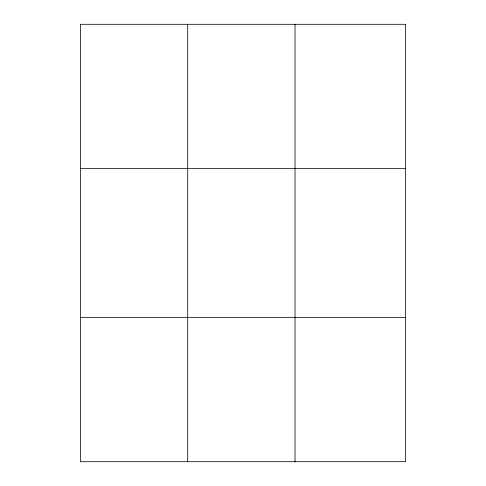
<?xml version="1.0" encoding="UTF-8"?>
<svg xmlns="http://www.w3.org/2000/svg" width="486" height="486" viewBox="0 0 486 486"><rect width="100%" height="100%" fill="white"/><g stroke="black" fill="none" stroke-linecap="round" stroke-linejoin="round"><path stroke-width="0.73" d="M187.711 461.7L187.711 24.3M295.032 461.7L295.032 24.3M80.39 168.642L405.61 168.642M80.39 317.358L405.61 317.358M405.61 24.3L405.61 461.7L80.39 461.7L80.39 24.3L405.61 24.3"/></g></svg>
